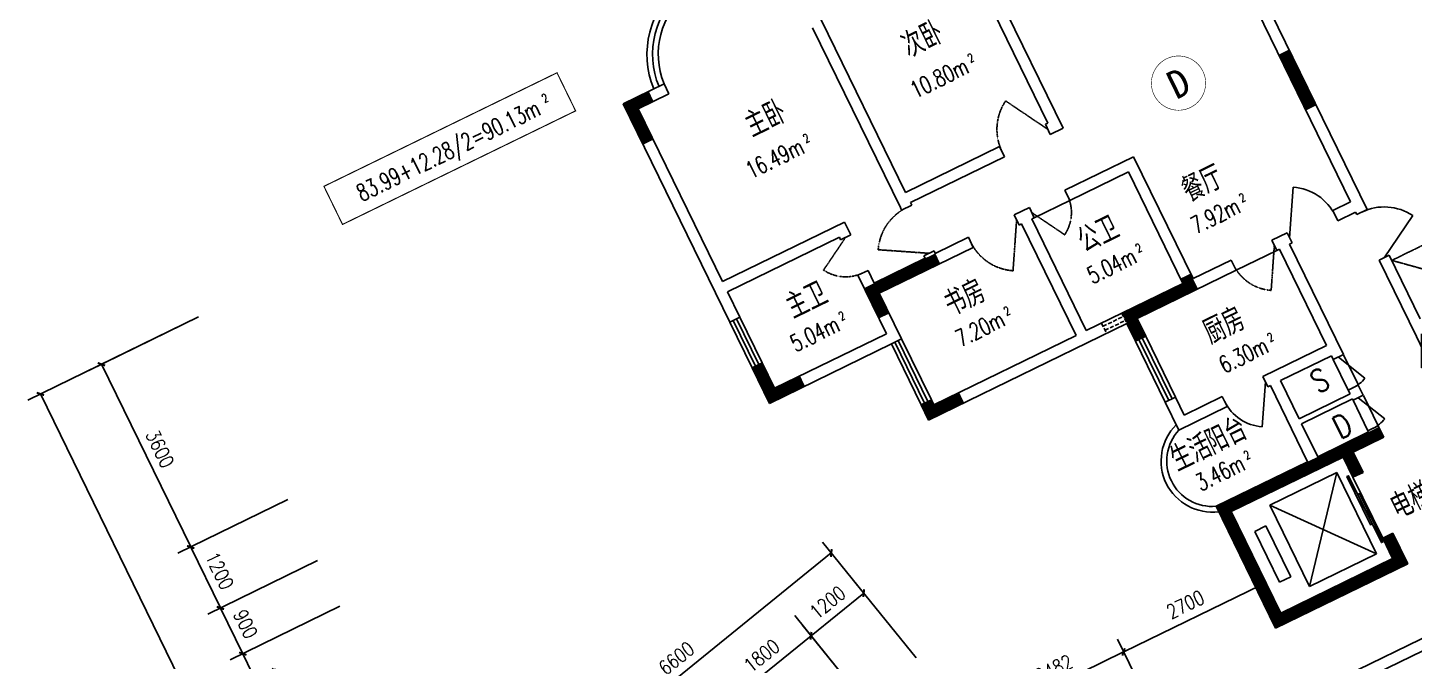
# Model space of a CAD drawing. Header units: millimetres. Extents: x 837 to 48023, y 334 to 42687.
# Drawn here: x 837 to 25354, y 16891 to 28105 of the extents above; entities that cross this region are included whole.
import ezdxf
from ezdxf.enums import TextEntityAlignment as Align

# ---------------------------------------------------------------- set-up
doc = ezdxf.new("R2010")
doc.units = ezdxf.units.MM
doc.linetypes.add('DASH', pattern=[0.35, 0.25, -0.1])
for name, color, linetype in [('AXIS', 3, 'Continuous'), ('BEI', 2, 'Continuous'), ('BZ', 34, 'Continuous'), ('KWC', 103, 'Continuous'), ('PUB_TEXT', 7, 'Continuous'), ('PUB_WINDW', 7, 'Continuous'), ('STAIR', 2, 'Continuous'), ('TEXT', 5, 'Continuous'), ('W', 3, 'Continuous'), ('WALL', 255, 'Continuous'), ('WINDOW', 2, 'Continuous'), ('YT', 4, 'Continuous')]:
    doc.layers.add(name, color=color, linetype=linetype)
doc.styles.add('DIM_FONT', font='SIMPLEX', dxfattribs={"width": 0.8})
doc.styles.add('SIMPLEX', font='SIMPLEX.SHX')
doc.styles.add('Z1', font='simplex.shx', dxfattribs={"width": 0.8, "bigfont": 'hztxt.shx'})
doc.styles.add('Z2', font='SimSun.ttf', dxfattribs={"width": 0.8})
doc.dimstyles.new('DIM', dxfattribs={"dimscale": 1.5, "dimtxt": 250, "dimasz": 0.7, "dimexe": 250, "dimexo": 0, "dimgap": 150, "dimtad": 1, "dimdec": 0, "dimzin": 0, "dimdsep": 46, "dimtxsty": 'DIM_FONT', "dimblk": '_DIMX', "dimblk1": '_DIMX', "dimblk2": '_DIMX', "dimsah": 1, "dimcen": 0.09, "dimclrt": 7, "dimadec": 0, "dimazin": 0, "dimtfac": 1, "dimtdec": 0, "dimtix": 1, "dimtmove": 2, "dimatfit": 3, "dimldrblk": '_DIMX', "dimfxl": 1, "dimtolj": 1, "dimtzin": 0, "dimarcsym": 0})

# ---------------------------------------------------------------- blocks, each defined once
blk = doc.blocks.new('_DIMX')
at = {"const_width": 50}
blk.add_lwpolyline([(-70, -70), (70, 70)], dxfattribs=at)
blk = doc.blocks.new('*D48')
at = {"color": 0, "linetype": 'ByBlock', "transparency": 16777216}
for p, q in [((76830, -445386), (76421, -444549)), ((76530, -444774), (74301, -445861)), ((74599, -446474), (74191, -445637))]:
    blk.add_line(p, q, dxfattribs=at)
at = {"layer": 'DEFPOINTS', "color": 0, "linetype": 'ByBlock', "transparency": 16777216}
for p in [(76830, -445386), (74300, -445861), (74599, -446474)]:
    blk.add_point(p, dxfattribs=at)
at = {"color": 0, "linetype": 'ByBlock', "transparency": 16777216, "xscale": 0.7, "yscale": 0.7, "zscale": 0.7}
for p, rotation in [((76531, -444773), 25.99989450549246), ((74300, -445861), 205.9998945054924)]:
    blk.add_blockref('_DIMX', p, dxfattribs=dict(at, rotation=rotation))
at = {"color": 7, "linetype": 'ByBlock', "transparency": 16777216, "insert": (75295, -445070), "char_height": 250, "attachment_point": 5, "rotation": 25.9999, "style": 'DIM_FONT'}
blk.add_mtext('\\A1;2482', dxfattribs=at)
blk = doc.blocks.new('*D50')
at = {"color": 0, "linetype": 'ByBlock', "transparency": 16777216}
for p, q in [((71833, -443603), (71205, -442828)), ((66234, -447175), (71362, -443022)), ((66705, -447757), (66076, -446982))]:
    blk.add_line(p, q, dxfattribs=at)
at = {"layer": 'DEFPOINTS', "color": 0, "linetype": 'ByBlock', "transparency": 16777216}
for p in [(71363, -443022), (71833, -443603), (66705, -447757)]:
    blk.add_point(p, dxfattribs=at)
at = {"color": 0, "linetype": 'ByBlock', "transparency": 16777216, "xscale": 0.7, "yscale": 0.7, "zscale": 0.7}
for p, rotation in [((71363, -443022), 39.00486833313266), ((66234, -447176), 219.0048683331326)]:
    blk.add_blockref('_DIMX', p, dxfattribs=dict(at, rotation=rotation))
at = {"color": 7, "linetype": 'ByBlock', "transparency": 16777216, "insert": (68625, -444885), "char_height": 250, "attachment_point": 5, "rotation": 39.0049, "style": 'DIM_FONT'}
blk.add_mtext('\\A1;6600', dxfattribs=at)
blk = doc.blocks.new('*D54')
at = {"color": 0, "linetype": 'ByBlock', "transparency": 16777216}
for p, q in [((71932, -445632), (70848, -444293)), ((69607, -445620), (71005, -444488)), ((70534, -446765), (69449, -445426))]:
    blk.add_line(p, q, dxfattribs=at)
at = {"layer": 'DEFPOINTS', "color": 0, "linetype": 'ByBlock', "transparency": 16777216}
for p in [(71005, -444487), (71932, -445632), (70534, -446765)]:
    blk.add_point(p, dxfattribs=at)
at = {"color": 0, "linetype": 'ByBlock', "transparency": 16777216, "xscale": 0.7, "yscale": 0.7, "zscale": 0.7}
for p, rotation in [((71005, -444487), 38.99989450548882), ((69606, -445620), 218.9998945054888)]:
    blk.add_blockref('_DIMX', p, dxfattribs=dict(at, rotation=rotation))
at = {"color": 7, "linetype": 'ByBlock', "transparency": 16777216, "insert": (70133, -444840), "char_height": 250, "attachment_point": 5, "rotation": 38.9999, "style": 'DIM_FONT'}
blk.add_mtext('\\A1;1800', dxfattribs=at)
blk = doc.blocks.new('*D53')
at = {"color": 0, "linetype": 'ByBlock', "transparency": 16777216}
for p, q in [((71005, -444488), (71936, -443733)), ((72864, -444877), (71779, -443538)), ((71931, -445632), (70847, -444294))]:
    blk.add_line(p, q, dxfattribs=at)
at = {"layer": 'DEFPOINTS', "color": 0, "linetype": 'ByBlock', "transparency": 16777216}
for p in [(71936, -443733), (72864, -444877), (71931, -445632)]:
    blk.add_point(p, dxfattribs=at)
at = {"color": 0, "linetype": 'ByBlock', "transparency": 16777216, "xscale": 0.7, "yscale": 0.7, "zscale": 0.7}
for p, rotation in [((71936, -443733), 39.02725035752115), ((71004, -444488), 219.0272503575211)]:
    blk.add_blockref('_DIMX', p, dxfattribs=dict(at, rotation=rotation))
at = {"color": 7, "linetype": 'ByBlock', "transparency": 16777216, "insert": (71297, -443897), "char_height": 250, "attachment_point": 5, "rotation": 39.0273, "style": 'DIM_FONT'}
blk.add_mtext('\\A1;1200', dxfattribs=at)
blk = doc.blocks.new('_WBLK')
for p, q in [((-0.5, 0.5), (0.5, 0.5)), ((0.5, 0.167), (-0.5, 0.167)), ((0.5, -0.167), (-0.5, -0.167)), ((-0.5, -0.5), (0.5, -0.5))]:
    blk.add_line(p, q)
at = {"style": 'SIMPLEX', "flags": 9}
blk.add_attdef('A', text='', height=1, dxfattribs=at).set_placement((0, 1.5), align=Align.MIDDLE)
blk = doc.blocks.new('*D47')
at = {"color": 0, "linetype": 'ByBlock', "transparency": 16777216}
for p, q in [((79280, -444251), (78848, -443365)), ((76532, -444773), (78957, -443590)), ((76853, -445435), (76421, -444549))]:
    blk.add_line(p, q, dxfattribs=at)
at = {"layer": 'DEFPOINTS', "color": 0, "linetype": 'ByBlock', "transparency": 16777216}
for p in [(78958, -443590), (79280, -444251), (76853, -445435)]:
    blk.add_point(p, dxfattribs=at)
at = {"color": 0, "linetype": 'ByBlock', "transparency": 16777216, "xscale": 0.7, "yscale": 0.7, "zscale": 0.7}
for p, rotation in [((78958, -443590), 25.99989450549245), ((76531, -444773), 205.9998945054924)]:
    blk.add_blockref('_DIMX', p, dxfattribs=dict(at, rotation=rotation))
at = {"color": 7, "linetype": 'ByBlock', "transparency": 16777216, "insert": (77624, -443934), "char_height": 250, "attachment_point": 5, "rotation": 25.9999, "style": 'DIM_FONT'}
blk.add_mtext('\\A1;2700', dxfattribs=at)
blk = doc.blocks.new('_LIFTD')
for points in [[(-0.548, -0.602), (-0.548, -0.774), (0.241, -0.774), (0.241, -0.602), (-0.548, -0.602)], [(-0.241, -0.784), (-0.241, -0.955), (0.548, -0.955), (0.548, -0.784), (-0.241, -0.784)]]:
    blk.add_lwpolyline(points)
blk = doc.blocks.new('_DBLK')
blk.add_line((-0.5, 0), (0, -0.866))
blk.add_arc((-0.5, 0), 1, 300, 0)
at = {"style": 'SIMPLEX', "flags": 9}
blk.add_attdef('A', text='', height=1, dxfattribs=at).set_placement((0, 1.5), align=Align.MIDDLE)
blk = doc.blocks.new('_GCBLK')
at = {"linetype": 'DASH'}
for p, q in [((-0.5, -0.5), (-0.5, 0.5)), ((-0.5, 0.2), (0.5, 0.2)), ((0.5, -0.5), (0.5, 0.5)), ((-0.5, -0.2), (0.5, -0.2))]:
    blk.add_line(p, q, dxfattribs=at)
at = {"style": 'SIMPLEX', "flags": 9}
blk.add_attdef('A', text='', height=1, dxfattribs=at).set_placement((0, 1.5), align=Align.MIDDLE)
blk = doc.blocks.new('_A46HFK')
for p, q in [((0.5, 0.167), (-0.5, 0.167)), ((-0.5, 0), (0.402, -0.432)), ((-0.496, -0.167), (0.504, -0.167))]:
    blk.add_line(p, q)
blk.add_arc((-0.503, 0.001), 1.003, 334.4425, 359.9591)
blk = doc.blocks.new('*D17')
at = {"color": 0, "linetype": 'ByBlock', "transparency": 16777216}
for p, q in [((60176, -438843), (58232, -439791)), ((58457, -439682), (60035, -442916)), ((61754, -442078), (59810, -443026))]:
    blk.add_line(p, q, dxfattribs=at)
at = {"layer": 'DEFPOINTS', "color": 0, "linetype": 'ByBlock', "transparency": 16777216}
for p in [(60176, -438843), (61754, -442078), (60035, -442917)]:
    blk.add_point(p, dxfattribs=at)
at = {"color": 0, "linetype": 'ByBlock', "transparency": 16777216, "xscale": 0.7, "yscale": 0.7, "zscale": 0.7}
for p, rotation in [((58457, -439681), 115.9998945054922), ((60035, -442917), 295.9998945054923)]:
    blk.add_blockref('_DIMX', p, dxfattribs=dict(at, rotation=rotation))
at = {"color": 7, "linetype": 'ByBlock', "transparency": 16777216, "insert": (59493, -441178), "char_height": 250, "attachment_point": 5, "rotation": 295.9999, "style": 'DIM_FONT'}
blk.add_mtext('\\A1;3600', dxfattribs=at)
blk = doc.blocks.new('*D18')
at = {"color": 0, "linetype": 'ByBlock', "transparency": 16777216}
for p, q in [((60176, -438843), (57154, -440317)), ((57379, -440208), (66888, -459704)), ((69685, -458340), (66663, -459814))]:
    blk.add_line(p, q, dxfattribs=at)
at = {"layer": 'DEFPOINTS', "color": 0, "linetype": 'ByBlock', "transparency": 16777216}
for p in [(60176, -438843), (69685, -458340), (66888, -459705)]:
    blk.add_point(p, dxfattribs=at)
at = {"color": 0, "linetype": 'ByBlock', "transparency": 16777216, "xscale": 0.7, "yscale": 0.7, "zscale": 0.7}
for p, rotation in [((57378, -440207), 115.9998945054925), ((66888, -459705), 295.9998945054925)]:
    blk.add_blockref('_DIMX', p, dxfattribs=dict(at, rotation=rotation))
at = {"color": 7, "linetype": 'ByBlock', "transparency": 16777216, "insert": (62380, -449835), "char_height": 250, "attachment_point": 5, "rotation": 295.9999, "style": 'DIM_FONT'}
blk.add_mtext('\\A1;21693', dxfattribs=at)
blk = doc.blocks.new('*D14')
at = {"color": 0, "linetype": 'ByBlock', "transparency": 16777216}
for p, q in [((62675, -443966), (60731, -444914)), ((60956, -444805), (61613, -446152)), ((63332, -445314), (61389, -446262))]:
    blk.add_line(p, q, dxfattribs=at)
at = {"layer": 'DEFPOINTS', "color": 0, "linetype": 'ByBlock', "transparency": 16777216}
for p in [(62675, -443966), (63332, -445314), (61613, -446152)]:
    blk.add_point(p, dxfattribs=at)
at = {"color": 0, "linetype": 'ByBlock', "transparency": 16777216, "xscale": 0.7, "yscale": 0.7, "zscale": 0.7}
for p, rotation in [((60956, -444804), 115.9998945054924), ((61613, -446152), 295.9998945054925)]:
    blk.add_blockref('_DIMX', p, dxfattribs=dict(at, rotation=rotation))
at = {"color": 7, "linetype": 'ByBlock', "transparency": 16777216, "insert": (61532, -445358), "char_height": 250, "attachment_point": 5, "rotation": 295.9999, "style": 'DIM_FONT'}
blk.add_mtext('\\A1;1500', dxfattribs=at)
blk = doc.blocks.new('*D15')
at = {"color": 0, "linetype": 'ByBlock', "transparency": 16777216}
for p, q in [((62280, -443157), (60336, -444105)), ((62675, -443966), (60731, -444914)), ((60561, -443996), (60955, -444804))]:
    blk.add_line(p, q, dxfattribs=at)
at = {"layer": 'DEFPOINTS', "color": 0, "linetype": 'ByBlock', "transparency": 16777216}
for p in [(62280, -443157), (62675, -443966), (60956, -444804)]:
    blk.add_point(p, dxfattribs=at)
at = {"color": 0, "linetype": 'ByBlock', "transparency": 16777216, "xscale": 0.7, "yscale": 0.7, "zscale": 0.7}
for p, rotation in [((60561, -443995), 115.9998945054924), ((60956, -444804), 295.9998945054925)]:
    blk.add_blockref('_DIMX', p, dxfattribs=dict(at, rotation=rotation))
at = {"color": 7, "linetype": 'ByBlock', "transparency": 16777216, "insert": (61006, -444279), "char_height": 250, "attachment_point": 5, "rotation": 295.9999, "style": 'DIM_FONT'}
blk.add_mtext('\\A1;900', dxfattribs=at)
blk = doc.blocks.new('*D16')
at = {"color": 0, "linetype": 'ByBlock', "transparency": 16777216}
for p, q in [((61754, -442078), (59810, -443026)), ((60035, -442917), (60561, -443995)), ((62280, -443157), (60336, -444105))]:
    blk.add_line(p, q, dxfattribs=at)
at = {"layer": 'DEFPOINTS', "color": 0, "linetype": 'ByBlock', "transparency": 16777216}
for p in [(61754, -442078), (62280, -443157), (60561, -443995)]:
    blk.add_point(p, dxfattribs=at)
at = {"color": 0, "linetype": 'ByBlock', "transparency": 16777216, "xscale": 0.7, "yscale": 0.7, "zscale": 0.7}
for p, rotation in [((60035, -442917), 115.9998945054924), ((60561, -443995), 295.9998945054925)]:
    blk.add_blockref('_DIMX', p, dxfattribs=dict(at, rotation=rotation))
at = {"color": 7, "linetype": 'ByBlock', "transparency": 16777216, "insert": (60545, -443336), "char_height": 250, "attachment_point": 5, "rotation": 295.9999, "style": 'DIM_FONT'}
blk.add_mtext('\\A1;1200', dxfattribs=at)
blk = doc.blocks.new('1T4F50深上格林')
at = {"layer": 'AXIS'}
blk.add_line((-2618.1, 18376.7), (-1394.1, 16865.2), dxfattribs=at)
at = {"layer": 'BEI', "const_width": 20}
blk.add_lwpolyline([(-10613.7, 25298.8), (-10942.5, 25972.9), (-6821.2, 27983), (-6492.4, 27308.9)], close=True, dxfattribs=at)
at = {"layer": 'BZ', "const_width": 200}
for points in [[(6030.3, 28348.9), (6512.5, 27360.2)], [(-5155.1, 27566.4), (-5607.8, 27345.6), (-5517.9, 27389.4), (-5208.1, 26754.3)], [(-1037.4, 23677.9), (-1256.6, 24127.3), (-88.2, 24697.2)], [(-3282.2, 22805.6), (-3019.2, 22266.3), (-2479.9, 22529.3)], [(-292.2, 22150), (-204.5, 21970.2), (334.8, 22233.2)], [(7752.9, 21623.4), (4966.6, 20264.4), (5931, 18287.1), (8088.1, 19339.2), (7868.9, 19788.6)], [(7167.5, 21226.6), (7342.9, 20867.1)]]:
    blk.add_lwpolyline(points, dxfattribs=at)
at = {"layer": 'BZ'}
blk.add_lwpolyline([(4291.7, 24385.7, 200, 200, 0), (4379.3, 24205.9, 200, 200, 0), (3300.8, 23679.9, 200, 200, 0), (3498.1, 23275.4, 0, 0, 0)], format="xyseb", dxfattribs=at)
at = {"layer": 'DEFPOINTS'}
blk.add_line((-3065.2, 22132.6), (-3065.2, 22132.6), dxfattribs=at)
at = {"layer": 'DEFPOINTS', "const_width": 10}
blk.add_lwpolyline([(3688.1, 27799.9, 1), (4648.1, 27799.9, 1)], format="xyb", close=True, dxfattribs=at)
at = {"layer": 'KWC'}
blk.add_line((5906.2, 24839.3), (5187.2, 24488.6), dxfattribs=at)
at = {"layer": 'STAIR'}
for p, q in [((5781.2, 20328), (6967.6, 20906.6)), ((6482.6, 18889.9), (6967.6, 20906.6)), ((6967.6, 20906.6), (7669, 19468.5)), ((7779, 19744.7), (7253, 20823.3)), ((6482.6, 18889.9), (5781.2, 20328)), ((5781.2, 20328), (7669, 19468.5)), ((5517.2, 19865.4), (5715, 19961.9)), ((5955.6, 18966.6), (5517.2, 19865.4)), ((5715, 19961.9), (6153.3, 19063.1)), ((7669, 19468.5), (6482.6, 18889.9)), ((6153.3, 19063.1), (5955.6, 18966.6))]:
    blk.add_line(p, q, dxfattribs=at)
at = {"layer": 'W', "linetype": 'DASH'}
for q in [(9107.8, 25232.6), (9611.9, 24199)]:
    blk.add_line((7939.4, 24662.7), q, dxfattribs=at)
at = {"layer": 'WALL'}
for p, q in [((4143.1, 31990.1), (7211.6, 25698.6)), ((7501, 25561.5), (4322.8, 32077.8)), ((547.9, 30236.6), (2126, 27001)), ((1858.6, 27093.1), (368.1, 30149)), ((-750.1, 25598.2), (-2302.4, 28781)), ((-2148.5, 28921.5), (-658, 25865.6)), ((-5651.6, 27435.5), (-4929.3, 27787.7)), ((-4841.7, 27608), (-4929.3, 27787.7)), ((-5384.2, 27343.4), (-4841.7, 27608)), ((-5651.6, 27435.5), (-3766.6, 23570.7)), ((-5384.2, 27343.4), (-3893.7, 24287.5)), ((1813.6, 27071.1), (1858.6, 27093.1)), ((1813.6, 27071.1), (1901.3, 26891.4)), ((2126, 27001), (1901.3, 26891.4)), ((-658, 25865.6), (1004.7, 26676.6)), ((1092.4, 26496.9), (-570.4, 25685.9)), ((1004.7, 26676.6), (1092.4, 26496.9)), ((3373.3, 26496.7), (2159.9, 25904.9)), ((4425.4, 24339.6), (3373.3, 26496.7)), ((2247.6, 25725.2), (3281.2, 26229.3)), ((3281.2, 26229.3), (4245.6, 24251.9)), ((2247.6, 25725.2), (2159.9, 25904.9)), ((-750.1, 25598.2), (-750.1, 25598.2)), ((-728.2, 25553.3), (-750.1, 25598.2)), ((-728.2, 25553.3), (-548.5, 25640.9)), ((-570.4, 25685.9), (-548.5, 25640.9)), ((-570.4, 25685.9), (-570.4, 25685.9)), ((1530.8, 25598.1), (1261.1, 25466.5)), ((1618.4, 25418.3), (1530.8, 25598.1)), ((7211.6, 25698.6), (6897.1, 25545.1)), ((6897.1, 25545.1), (6984.7, 25365.4)), ((6984.7, 25365.4), (7299.3, 25518.8)), ((7299.3, 25518.8), (7321.2, 25473.9)), ((7501, 25561.5), (7321.2, 25473.9)), ((-3893.7, 24287.5), (-1736.6, 25339.6)), ((-1736.6, 25339.6), (-1627, 25114.9)), ((1348.8, 25286.8), (1261.1, 25466.5)), ((1348.8, 25286.8), (1393.7, 25308.7)), ((1393.7, 25308.7), (2358.2, 23331.4)), ((1573.5, 25396.4), (1618.4, 25418.3)), ((2537.9, 23419), (1573.5, 25396.4)), ((-1828.7, 25072.2), (-3806, 24107.7)), ((-1828.7, 25072.2), (-1806.8, 25027.2)), ((-1806.8, 25027.2), (-1627, 25114.9)), ((452.2, 25072), (-132, 24787.1)), ((539.9, 24892.3), (452.2, 25072)), ((6088.2, 25150.6), (5818.5, 25019.1)), ((5906.2, 24839.3), (5818.5, 25019.1)), ((6088.2, 25150.6), (6175.8, 24970.8)), ((-1122.9, 24081.3), (539.9, 24892.3)), ((-333.7, 24744.3), (-153.9, 24832)), ((-153.9, 24832), (-132, 24787.1)), ((5906.2, 24839.3), (5951.1, 24861.2)), ((5951.1, 24861.2), (6784, 23153.5)), ((6130.9, 24948.9), (6175.8, 24970.8)), ((7084.3, 22994), (6130.9, 24948.9)), ((-311.8, 24699.4), (-1210.5, 24261)), ((-311.8, 24699.4), (-333.7, 24744.3)), ((5099.5, 24668.4), (4425.4, 24339.6)), ((5187.2, 24488.6), (5099.5, 24668.4)), ((7895.5, 24752.6), (7715.8, 24664.9)), ((7715.8, 24664.9), (8373.3, 23316.7)), ((8443.5, 23629.1), (7895.5, 24752.6)), ((-1499.9, 24398.1), (-1320.1, 24485.7)), ((-1499.9, 24398.1), (-995.8, 23364.4)), ((-1320.1, 24485.7), (-1210.5, 24261)), ((3434.5, 23633.8), (5187.2, 24488.6)), ((-3806, 24107.7), (-3586.8, 23658.3)), ((-1122.9, 24081.3), (-728.4, 23272.4)), ((4245.6, 24251.9), (2537.9, 23419)), ((-3586.8, 23658.3), (-3766.6, 23570.7)), ((-250.6, 21836.5), (3254.7, 23546.1)), ((3254.7, 23546.1), (3408.2, 23231.6)), ((3587.9, 23319.2), (3434.5, 23633.8)), ((-2973.1, 22400), (-995.8, 23364.4)), ((2358.2, 23331.4), (-158.5, 22103.9)), ((3587.9, 23319.2), (3408.2, 23231.6)), ((-3065.2, 22132.6), (-908.1, 23184.7)), ((-908.1, 23184.7), (-728.4, 23272.4)), ((6784, 23153.5), (5660.5, 22605.6)), ((-3192.3, 22849.4), (-3372.1, 22761.8)), ((-3192.3, 22849.4), (-2973.1, 22400)), ((5972.9, 22535.4), (6871.7, 22973.8)), ((6904.6, 22906.4), (6871.7, 22973.8)), ((6904.6, 22906.4), (7084.3, 22994)), ((-3372.1, 22761.8), (-3065.2, 22132.6)), ((5748.2, 22425.8), (5660.5, 22605.6)), ((5748.2, 22425.8), (5793.2, 22447.7)), ((5793.2, 22447.7), (6450.7, 21099.5)), ((6301.7, 21861.3), (5972.9, 22535.4)), ((7167.6, 22367.1), (7347.4, 22454.8)), ((7200.5, 22299.7), (7167.6, 22367.1)), ((7435, 22275), (7347.4, 22454.8)), ((-382.1, 22106.1), (-202.3, 22193.8)), ((-382.1, 22106.1), (-250.6, 21836.5)), ((-202.3, 22193.8), (-158.5, 22103.9)), ((4114, 22240.7), (3934.2, 22153)), ((3934.2, 22153), (4175.3, 21658.7)), ((4267.4, 21926.1), (4114, 22240.7)), ((4175.3, 21658.7), (5029.2, 22075.1)), ((4941.5, 22254.9), (4267.4, 21926.1)), ((5029.2, 22075.1), (4941.5, 22254.9)), ((7200.5, 22299.7), (6301.7, 21861.3)), ((6345.5, 21771.4), (7244.3, 22209.8)), ((7244.3, 22209.8), (7255.3, 22187.3)), ((7255.3, 22187.3), (7435, 22275)), ((6345.5, 21771.4), (6630.5, 21187.2)), ((7529.3, 21625.6), (6630.5, 21187.2)), ((7518.3, 21648), (7698.1, 21735.7)), ((7518.3, 21648), (7529.3, 21625.6)), ((7796.7, 21533.5), (7698.1, 21735.7)), ((7257.4, 21270.5), (7796.7, 21533.5)), ((6450.7, 21099.5), (4832.9, 20310.5)), ((5100.3, 20218.4), (7077.7, 21182.8)), ((7077.7, 21182.8), (7253, 20823.3)), ((7432.8, 20911), (7257.4, 21270.5)), ((7432.8, 20911), (7253, 20823.3)), ((4832.9, 20310.5), (5885, 18153.4)), ((5977, 18420.8), (5100.3, 20218.4)), ((7958.8, 19832.4), (7779, 19744.7)), ((7779, 19744.7), (7954.4, 19385.2)), ((8221.8, 19293.1), (7958.8, 19832.4)), ((7954.4, 19385.2), (5977, 18420.8)), ((5885, 18153.4), (8221.8, 19293.1)), ((11182.8, 19290.9), (6904.2, 17204.1)), ((7261.6, 17155.9), (9643.4, 18317.5))]:
    blk.add_line(p, q, dxfattribs=at)
at = {"layer": 'WINDOW', "linetype": 'DASH', "ltscale": 0.8}
for p, q in [((1857.5, 26981.3), (1111.4, 27484.5)), ((1574.6, 25508.2), (2154.9, 25116.7)), ((1305, 25376.7), (1242.2, 24478.9)), ((-1716.9, 25071.1), (-2108.3, 24490.7)), ((-243.8, 24788.2), (-1141.6, 24851)), ((5862.4, 24929.2), (5806.5, 24131.2))]:
    blk.add_line(p, q, dxfattribs=at)
at = {"layer": 'WINDOW'}
for radius, start, end in [(1600, 56.14269, 202.41657), (1500, 56.14269, 202.41657), (1400, 56.14275, 201.90378)]:
    blk.add_arc((-3630.4, 28310), radius, start, end, dxfattribs=at)
at = {"layer": 'WINDOW', "linetype": 'DASH', "ltscale": 0.8}
for centre, radius, start, end in [((1857.5, 26981.3), 900, 145.99989, 205.99989), ((1574.6, 25508.2), 700, 325.99989, 25.99989), ((-243.8, 24788.2), 900, 115.99989, 175.99989), ((1305, 25376.7), 900, 205.99989, 265.99989), ((5862.4, 24929.2), 800, 205.99989, 265.99989), ((-1716.9, 25071.1), 700, 235.99989, 295.99989)]:
    blk.add_arc(centre, radius, start, end, dxfattribs=at)
at = {"layer": 'YT'}
blk.add_line((2247.6, 25725.2), (1618.4, 25418.3), dxfattribs=at)
for radius, start, end in [(904.1, 134.70896, 277.29082), (804.1, 137.1402, 274.85959)]:
    blk.add_arc((4764.8, 21111.7), radius, start, end, dxfattribs=at)
at = {"layer": 'WINDOW'}
for name, p, xscale, yscale, zscale, rotation in [('_DBLK', (6536.4, 25258), 900, -900, 900, 25.99989450549246), ('_DBLK', (7608.4, 25113.2), -900, -900, 900, 295.9998945054925), ('_WBLK', (-3479.5, 23210.1), 900, 200.0000000000063, 900, 115.999894505), ('_GCBLK', (3031.1, 23548.3), -400, 199.9999999995634, 400, 205.9998945054925), ('_WBLK', (3761.1, 22736.1), -1200, 200.0000000000145, 1200, 115.9998945054925), ('_A46HFK', (8594.7, 23090.9), -600, -600, 600, 115.9998945054925), ('_WBLK', (-555.2, 22689.2), -1200, 199.9999999999708, 1200, 295.9998945054925), ('_A46HFK', (7126, 22680.6), 600, -600, 600, 295.9998945054925), ('_DBLK', (5344.9, 22340.3), -800, 800, 800, 25.99989450549246), ('_A46HFK', (7476.7, 21961.5), 600, -600, 600, 295.9998945054925), ('_LIFTD', (7605.9, 20327.8), -1200, 200.0000000001272, 1200, 295.9998945054925)]:
    blk.add_blockref(name, p, dxfattribs=dict(at, xscale=xscale, yscale=yscale, zscale=zscale, rotation=rotation))
at = {"style": 'DIM_FONT', "width": 0.7, "flags": 9}
for tag, p in [('YSIZE', (18713.3, 23631.3)), ('XSIZE', (18713.3, 23631.3)), ('XSIZE', (1938.1, 15449.5)), ('YSIZE', (1938.1, 15449.5))]:
    blk.add_attdef(tag, p, '', height=0.5, rotation=25.99989, dxfattribs=at)
at = {"layer": 'PUB_TEXT', "style": 'DIM_FONT', "width": 0.7}
for p in [(423.8, 28128.5), (-7107.6, 27417.6), (-2486.2, 26707.3), (5222.2, 25654.7), (3390.8, 24767.1), (1061.1, 23652.1), (-1858.2, 23562.7), (5722.6, 23184.6), (5305.9, 21101.2)]:
    blk.add_text(' 2', height=150, rotation=25.99989, dxfattribs=at).set_placement(p)
for s, p in [('10.80m', (423.8, 28128.5)), ('83.99+12.28/2=90.13m', (-7149.6, 27386.2)), ('16.49m', (-2486.2, 26707.3)), ('7.92m', (5222.2, 25654.7)), ('5.04m', (3390.8, 24767.1)), ('5.04m', (-1858.2, 23562.7)), ('7.20m', (1061.1, 23652.1)), ('6.30m', (5722.6, 23184.6)), ('3.46m', (5305.9, 21101.2))]:
    blk.add_text(s, height=300, rotation=25.99989, dxfattribs=at).set_placement(p, align=Align.MIDDLE_RIGHT)
at = {"layer": 'PUB_TEXT', "style": 'Z2'}
blk.add_text('D', height=500, rotation=26, dxfattribs=at).set_placement((4126.3, 27501.6))
at = {"layer": 'TEXT', "style": 'Z1', "width": 0.8}
for s, p in [('次卧', (-589.2, 28219.9)), ('主卧', (-3361.3, 26817.7)), ('餐厅', (4362.1, 25663.3)), ('公卫', (2520.2, 24768.5)), ('主卫', (-2635.6, 23605.9)), ('书房', (159.4, 23645.1)), ('厨房', (4747.7, 23152)), ('阳台', (4787.3, 21207.6)), ('生活', (4159.3, 20901.7)), ('电梯厅', (8051.9, 20054.4))]:
    blk.add_text(s, height=450, rotation=25.99989, dxfattribs=at).set_placement(p)
at = {"layer": 'W', "style": 'Z1', "width": 0.8}
for s, p in [('S', (6629.5, 22299.3)), ('D', (7024, 21490.4))]:
    blk.add_text(s, height=400, rotation=25.99989, dxfattribs=at).set_placement(p)
at = {"layer": 'AXIS'}
for p1, p2, distance, picture, middle in [((-13157.6, 23663.3), (-3648.1, 4165.7), -3112.5, '*D18', (-10953.2, 12670.7)), ((-13157.6, 23663.3), (-11579.5, 20427.6), -1912.5, '*D17', (-13840.3, 21327.6)), ((-6629, 14748.8), (-1500.2, 18902.7), 748.1, '*D50', (-4708.5, 17620.8)), ((-1402.3, 16873.9), (-470, 17629.5), 1472.5, '*D53', (-2036.5, 18609.2))]:
    dim = blk.add_aligned_dim(p1=p1, p2=p2, distance=distance, dimstyle='DIM', override={"dimscale": 1}, dxfattribs=at)
    dim.commit()
    dim.dimension.update_dxf_attribs({"geometry": picture, "text_midpoint": middle, "insert": (-73333.6, 462506.1)})
for base, p1, p2, angle, picture, middle in [((-12772.4, 18510.7), (-11579.5, 20427.6), (-11053.5, 19349.1), 295.99989, '*D16', (-12788.3, 19170.5)), ((-12377.9, 17701.8), (-11053.5, 19349.1), (-10658.9, 18540.2), 295.99989, '*D15', (-12328, 18226.8)), ((5624.1, 18916.2), (3519.9, 17071.4), (5946.6, 18255), 25.99989, '*D47', (4290.2, 18571.6)), ((-11720.3, 16353.6), (-10658.9, 18540.2), (-10001.4, 17192), 295.99989, '*D14', (-11801.9, 17148.2)), ((-2328.2, 18018.8), (-2800, 15741), (-1401.1, 16873.8), 38.99989, '*D54', (-3200.7, 17666.1)), ((966.6, 16644.6), (3496.3, 17119.7), (1265.6, 16031.7), 25.99989, '*D48', (1961.5, 17435.8))]:
    dim = blk.add_linear_dim(base=base, p1=p1, p2=p2, angle=angle, dimstyle='DIM', override={"dimscale": 1}, dxfattribs=at)
    dim.commit()
    dim.dimension.update_dxf_attribs({"geometry": picture, "text_midpoint": middle, "insert": (-73333.6, 462506.1)})

msp = doc.modelspace()

# ---------------------------------------------------------------- block references
at = {"layer": 'PUB_WINDW'}
msp.add_blockref('1T4F50深上格林', (17017, -676), dxfattribs=at)

doc.saveas('drawing.dxf')
